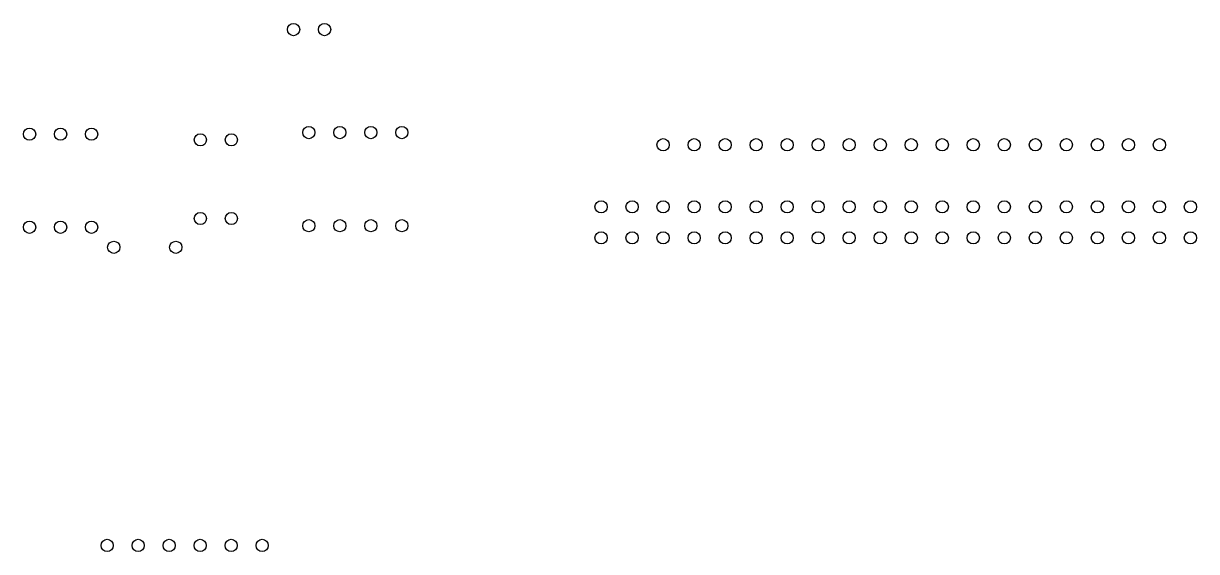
# Model space of a CAD drawing. Header units: millimetres. Extents: x 6.3 to 102.3, y 6.3 to 49.5.
import ezdxf

# ---------------------------------------------------------------- set-up
doc = ezdxf.new("R2010")
doc.units = ezdxf.units.MM
doc.header["$MEASUREMENT"] = 0
doc.layers.add('DRILL PTH', color=172, linetype='Continuous', true_color=0x0000cc)

msp = doc.modelspace()

# ---------------------------------------------------------------- linework, layer by layer
at = {"layer": 'DRILL PTH'}
for centre in [(28.387, 49), (30.927, 49), (6.77, 40.437), (9.31, 40.437), (11.85, 40.437), (20.754, 39.975), (23.293, 39.975), (29.633, 40.564), (32.173, 40.564), (34.713, 40.564), (37.253, 40.564), (58.644, 39.571), (61.184, 39.571), (63.724, 39.571), (66.264, 39.571), (68.804, 39.571), (71.344, 39.571), (73.884, 39.571), (76.424, 39.571), (78.964, 39.571), (81.504, 39.571), (84.044, 39.571), (86.584, 39.571), (89.124, 39.571), (91.664, 39.571), (94.204, 39.571), (96.744, 39.571), (99.284, 39.571), (53.564, 34.491), (56.104, 34.491), (58.644, 34.491), (61.184, 34.491), (63.724, 34.491), (66.264, 34.491), (68.804, 34.491), (71.344, 34.491), (73.884, 34.491), (76.424, 34.491), (78.964, 34.491), (81.504, 34.491), (84.044, 34.491), (86.584, 34.491), (89.124, 34.491), (91.664, 34.491), (94.204, 34.491), (96.744, 34.491), (99.284, 34.491), (101.824, 34.491), (20.754, 33.533), (23.293, 33.533), (6.77, 32.817), (9.31, 32.817), (11.85, 32.817), (29.633, 32.944), (32.173, 32.944), (34.713, 32.944), (37.253, 32.944), (53.564, 31.951), (56.104, 31.951), (58.644, 31.951), (61.184, 31.951), (63.724, 31.951), (66.264, 31.951), (68.804, 31.951), (71.344, 31.951), (73.884, 31.951), (76.424, 31.951), (78.964, 31.951), (81.504, 31.951), (84.044, 31.951), (86.584, 31.951), (89.124, 31.951), (91.664, 31.951), (94.204, 31.951), (96.744, 31.951), (99.284, 31.951), (101.824, 31.951), (13.66, 31.176), (18.74, 31.176), (13.12, 6.77), (15.66, 6.77), (18.2, 6.77), (20.74, 6.77), (23.28, 6.77), (25.82, 6.77)]:
    msp.add_circle(centre, 0.5, dxfattribs=at)

doc.saveas('drawing.dxf')
